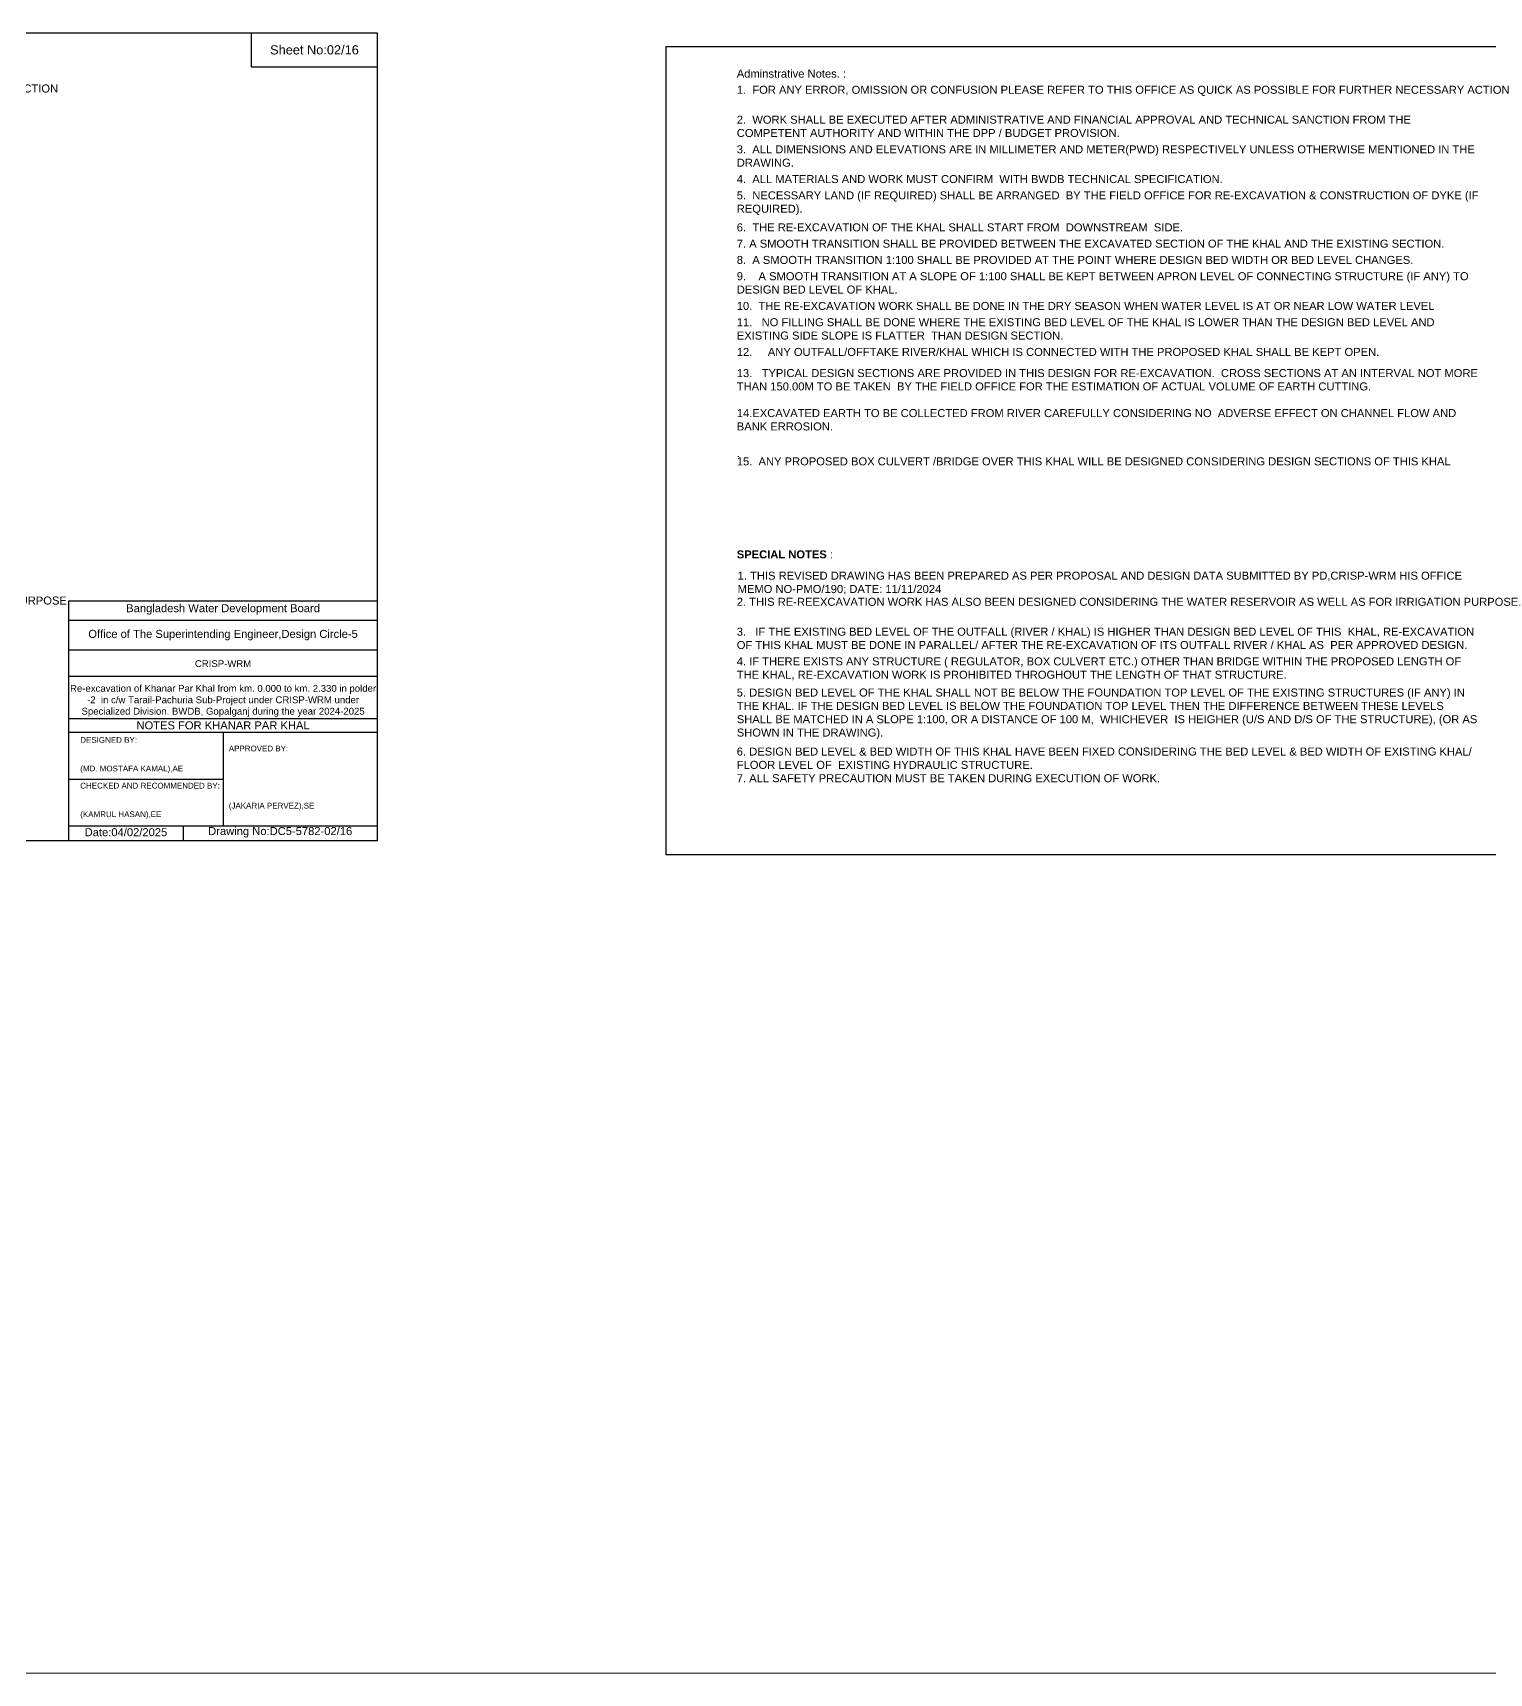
# Model space of a CAD drawing. Header units: inches. Extents: x 85948 to 293477, y -21150 to 8018.
# Drawn here: x 160747 to 170945, y -21150 to -9668 of the extents above; entities that cross this region are included whole.
import ezdxf

# ---------------------------------------------------------------- set-up
doc = ezdxf.new("R2010")
doc.units = ezdxf.units.IN
doc.header["$LTSCALE"] = 7
doc.header["$MEASUREMENT"] = 0
doc.layers.add('Cross Section Labels', color=7, linetype='Continuous', lineweight=9)
doc.styles.get("Standard").update_dxf_attribs({"font": 'arial.ttf'})

msp = doc.modelspace()

# ---------------------------------------------------------------- linework, layer by layer
for points in [[(155159, -9668), (163159, -9668), (163159, -15324), (155159, -15324)], [(162279, -9668), (163159, -9668), (163159, -9908), (162279, -9908)], [(165182, -9765), (173182, -9765), (173182, -15421), (165182, -15421)]]:
    msp.add_lwpolyline(points, close=True)
for points in [[(160999, -15324), (160999, -13644), (163159, -13644)], [(160999, -13780), (163159, -13780)], [(160999, -13988), (163159, -13988)], [(160999, -14172), (163159, -14172)], [(160999, -14468), (163159, -14468)], [(160999, -14564), (163159, -14564)], [(162079, -14564), (162079, -15220)], [(160999, -14892), (162079, -14892)], [(160999, -15220), (163159, -15220)], [(161799, -15220), (161799, -15324)]]:
    msp.add_lwpolyline(points)
at = {"layer": 'Cross Section Labels'}
msp.add_line((293477, -21150), (85948, -21150), dxfattribs=at)

# ---------------------------------------------------------------- texts
at = {"attachment_point": 5}
for s, insert, char_height in [('Sheet No:02/16', (162719, -9788), 64), ('Bangladesh Water Development Board', (162079, -13704), 56), ('Office of The Superintending Engineer,Design Circle-5', (162079, -13884), 56)]:
    msp.add_mtext(s, dxfattribs=dict(at, insert=insert, char_height=char_height))
for s, insert, char_height, width, attachment_point in [('Adminstrative Notes. :', (165676, -9926), 56, 5200, 1), ('1.  FOR ANY ERROR, OMISSION OR CONFUSION PLEASE REFER TO THIS OFFICE AS QUICK AS POSSIBLE FOR FURTHER NECESSARY ACTION', (155513, -10030), 56, 5200, 1), ('1.  FOR ANY ERROR, OMISSION OR CONFUSION PLEASE REFER TO THIS OFFICE AS QUICK AS POSSIBLE FOR FURTHER NECESSARY ACTION', (165676, -10039), 56, 5200, 1), ('2.  WORK SHALL BE EXECUTED AFTER ADMINISTRATIVE AND FINANCIAL APPROVAL AND TECHNICAL SANCTION FROM THE COMPETENT AUTHORITY AND WITHIN THE DPP / BUDGET PROVISION. ', (165676, -10248), 56, 5200, 1), ('3.  ALL DIMENSIONS AND ELEVATIONS ARE IN MILLIMETER AND METER(PWD) RESPECTIVELY UNLESS OTHERWISE MENTIONED IN THE DRAWING.', (165676, -10456), 56, 5200, 1), ('4.  ALL MATERIALS AND WORK MUST CONFIRM  WITH BWDB TECHNICAL SPECIFICATION.', (165676, -10664), 56, 5200, 1), ('5.  NECESSARY LAND (IF REQUIRED) SHALL BE ARRANGED  BY THE FIELD OFFICE FOR RE-EXCAVATION & CONSTRUCTION OF DYKE (IF REQUIRED).', (165676, -10778), 56, 5200, 1), ('6.  THE RE-EXCAVATION OF THE KHAL SHALL START FROM  DOWNSTREAM  SIDE.', (165676, -11002), 56, 5200, 1), ('7. A SMOOTH TRANSITION SHALL BE PROVIDED BETWEEN THE EXCAVATED SECTION OF THE KHAL AND THE EXISTING SECTION.', (165676, -11116), 56, 5200, 1), ('8.  A SMOOTH TRANSITION 1:100 SHALL BE PROVIDED AT THE POINT WHERE DESIGN BED WIDTH OR BED LEVEL CHANGES.', (165676, -11230), 56, 5200, 1), ('9.    A SMOOTH TRANSITION AT A SLOPE OF 1:100 SHALL BE KEPT BETWEEN APRON LEVEL OF CONNECTING STRUCTURE (IF ANY) TO DESIGN BED LEVEL OF KHAL.', (165676, -11344), 56, 5200, 1), ('10.  THE RE-EXCAVATION WORK SHALL BE DONE IN THE DRY SEASON WHEN WATER LEVEL IS AT OR NEAR LOW WATER LEVEL', (165676, -11552), 56, 5200, 1), ('11.   NO FILLING SHALL BE DONE WHERE THE EXISTING BED LEVEL OF THE KHAL IS LOWER THAN THE DESIGN BED LEVEL AND EXISTING SIDE SLOPE IS FLATTER  THAN DESIGN SECTION.', (165676, -11666), 56, 5200, 1), ('12.     ANY OUTFALL/OFFTAKE RIVER/KHAL WHICH IS CONNECTED WITH THE PROPOSED KHAL SHALL BE KEPT OPEN.', (165676, -11874), 56, 5200, 1), ('13.   TYPICAL DESIGN SECTIONS ARE PROVIDED IN THIS DESIGN FOR RE-EXCAVATION.  CROSS SECTIONS AT AN INTERVAL NOT MORE THAN 150.00M TO BE TAKEN  BY THE FIELD OFFICE FOR THE ESTIMATION OF ACTUAL VOLUME OF EARTH CUTTING. ^J^J14.EXCAVATED EARTH TO BE COLLECTED FROM RIVER CAREFULLY CONSIDERING NO  ADVERSE EFFECT ON CHANNEL FLOW AND BANK ERROSION.^J^J.', (165676, -12022), 56, 5200, 1), ('15.  ANY PROPOSED BOX CULVERT /BRIDGE OVER THIS KHAL WILL BE DESIGNED CONSIDERING DESIGN SECTIONS OF THIS KHAL', (165676, -12640), 56, 5200, 1), ('{\\fArial|b1|i0|c0|p34;SPECIAL NOTES} :', (165676, -13291), 56, 5200, 1), ('1. THIS REVISED DRAWING HAS BEEN PREPARED AS PER PROPOSAL AND DESIGN DATA SUBMITTED BY PD,CRISP-WRM HIS OFFICE MEMO NO-PMO/190; DATE: 11/11/2024', (165682, -13440), 56, 5200, 1), ('2. THIS RE-REEXCAVATION WORK HAS ALSO BEEN DESIGNED CONSIDERING THE WATER RESERVOIR AS WELL AS FOR IRRIGATION PURPOSE.  ', (155513, -13614), 56, 5200, 1), ('2. THIS RE-REEXCAVATION WORK HAS ALSO BEEN DESIGNED CONSIDERING THE WATER RESERVOIR AS WELL AS FOR IRRIGATION PURPOSE.  ', (165676, -13623), 56, 5200, 1), ('3.   IF THE EXISTING BED LEVEL OF THE OUTFALL (RIVER / KHAL) IS HIGHER THAN DESIGN BED LEVEL OF THIS  KHAL, RE-EXCAVATION OF THIS KHAL MUST BE DONE IN PARALLEL/ AFTER THE RE-EXCAVATION OF ITS OUTFALL RIVER / KHAL AS  PER APPROVED DESIGN.^J', (165676, -13832), 56, 5200, 1), ('CRISP-WRM', (162079, -14084), 48, 2240, 5), ('4. IF THERE EXISTS ANY STRUCTURE ( REGULATOR, BOX CULVERT ETC.) OTHER THAN BRIDGE WITHIN THE PROPOSED LENGTH OF THE KHAL, RE-EXCAVATION WORK IS PROHIBITED THROGHOUT THE LENGTH OF THAT STRUCTURE.', (165676, -14040), 56, 5200, 1), ('Re-excavation of Khanar Par Khal from km. 0.000 to km. 2.330 in polder -2  in c/w Tarail-Pachuria Sub-Project under CRISP-WRM under Specialized Division. BWDB, Gopalganj during the year 2024-2025', (162079, -14344), 48, 2160, 5), ('5. DESIGN BED LEVEL OF THE KHAL SHALL NOT BE BELOW THE FOUNDATION TOP LEVEL OF THE EXISTING STRUCTURES (IF ANY) IN THE KHAL. IF THE DESIGN BED LEVEL IS BELOW THE FOUNDATION TOP LEVEL THEN THE DIFFERENCE BETWEEN THESE LEVELS SHALL BE MATCHED IN A SLOPE 1:100, OR A DISTANCE OF 100 M,  WHICHEVER  IS HEIGHER (U/S AND D/S OF THE STRUCTURE), (OR AS SHOWN IN THE DRAWING).^J', (165676, -14258), 56, 5200, 1), ('NOTES FOR KHANAR PAR KHAL', (162079, -14516), 56, 2240, 5), ('DESIGNED BY:^J^J^J(MD. MOSTAFA KAMAL),AE', (161079, -14724), 40, 1120, 4), ('APPROVED BY:^J^J^J^J^J^J(JAKARIA PERVEZ),SE', (162119, -14884), 40, 1120, 4), ('6. DESIGN BED LEVEL & BED WIDTH OF THIS KHAL HAVE BEEN FIXED CONSIDERING THE BED LEVEL & BED WIDTH OF EXISTING KHAL/ FLOOR LEVEL OF  EXISTING HYDRAULIC STRUCTURE.\\P7. ALL SAFETY PRECAUTION MUST BE TAKEN DURING EXECUTION OF WORK.', (165676, -14671), 56, 5200, 1), ('CHECKED AND RECOMMENDED BY:^J^J^J(KAMRUL HASAN),EE', (161079, -15044), 40, 1120, 4), ('Date:04/02/2025', (161399, -15264), 56, 1120, 5), ('Drawing No:DC5-5782-02/16', (162479, -15264), 56, 1760, 5)]:
    msp.add_mtext(s, dxfattribs=dict(insert=insert, char_height=char_height, width=width, attachment_point=attachment_point))

doc.saveas('drawing.dxf')
